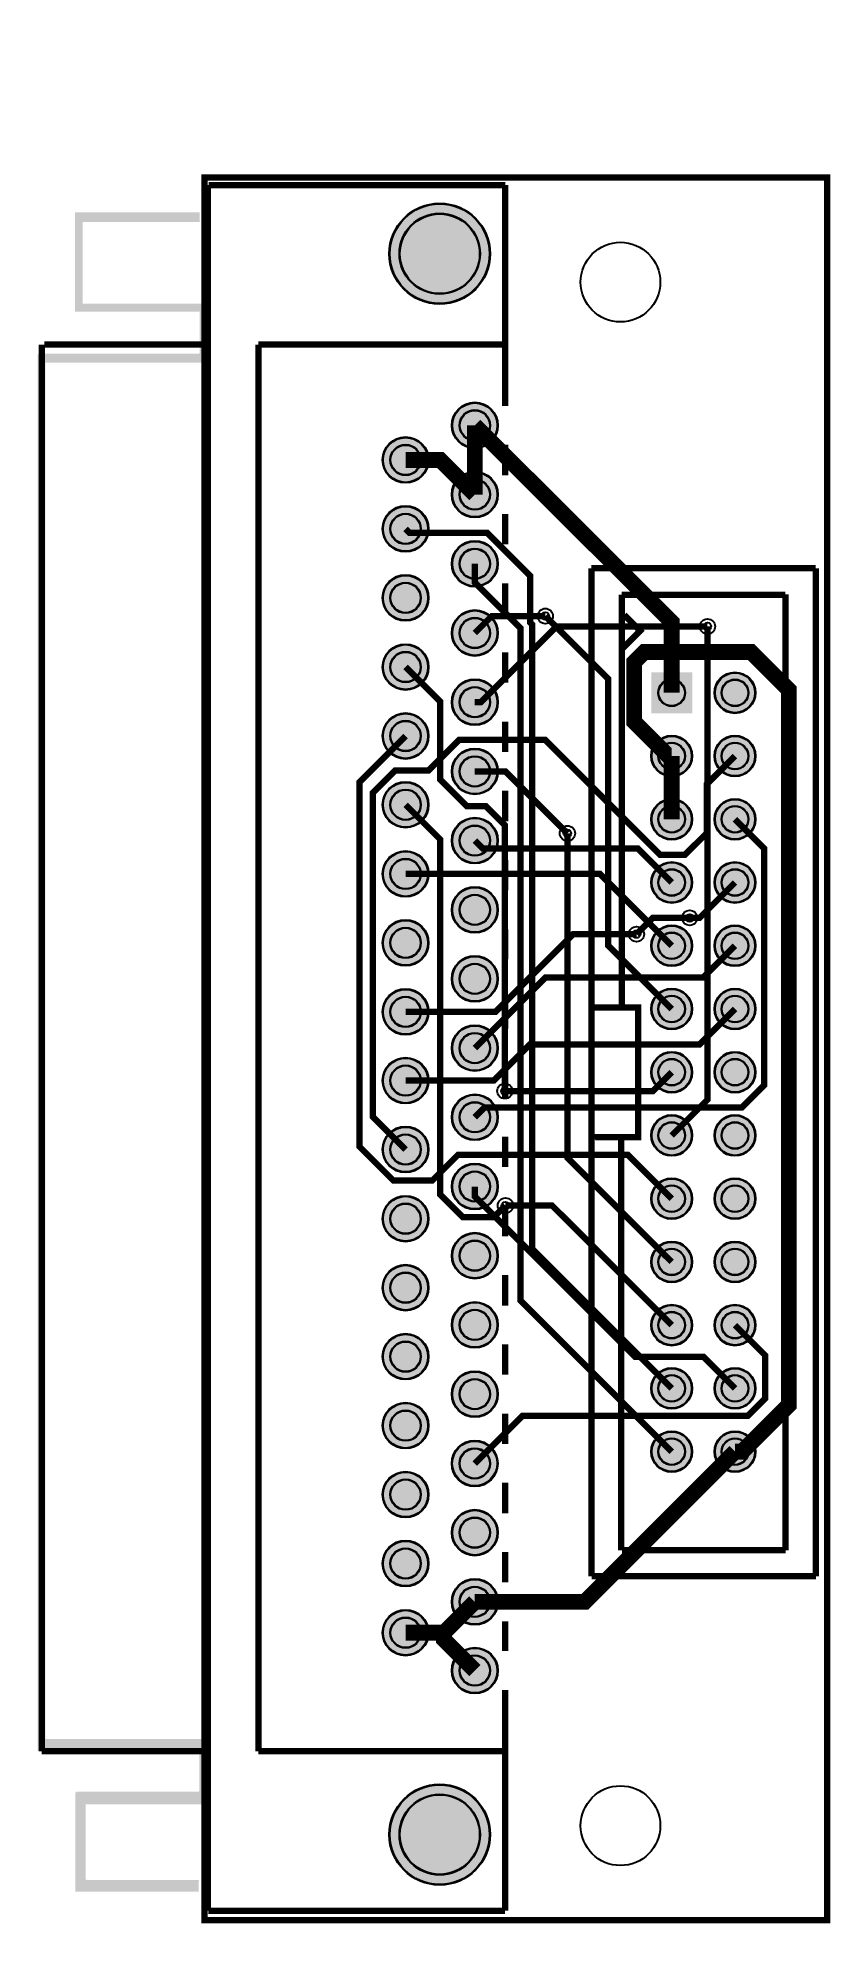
# Model space of a CAD drawing. Header units: millimetres. Extents: x -31.6 to 0.2, y -70.3 to 5.5.
import ezdxf

# ---------------------------------------------------------------- set-up
doc = ezdxf.new("R2010")
doc.units = ezdxf.units.MM
for name, color, linetype, true_color in [('BoardOutLine', 7, 'Continuous', 0xff00ff), ('BottomLayer', 7, 'Continuous', 0x0000ff), ('BottomSolderMaskLayer', 7, 'Continuous', 0xaa00ff), ('Document', 7, 'Continuous', 0xffffff), ('Hole', 7, 'Continuous', 0x222222), ('Multi-Layer', 7, 'Continuous', 0xc0c0c0), ('TopLayer', 7, 'Continuous', 0xff0000), ('TopSilkLayer', 7, 'Continuous', 0xffcc00), ('TopSolderMaskLayer', 7, 'Continuous', 0x800080)]:
    doc.layers.add(name, color=color, linetype=linetype, true_color=true_color)

msp = doc.modelspace()

# ---------------------------------------------------------------- hatches: boundary and pattern name
at = {"layer": 'BottomSolderMaskLayer'}
for points in [[(-17.473, -3.192, 1), (-13.422, -3.192, 1)], [(-14.963, -10.085, 1), (-13.112, -10.085, 1)], [(-17.742, -11.475, 1), (-15.892, -11.475, 1)], [(-14.963, -12.866, 1), (-13.112, -12.866, 1)], [(-17.742, -14.243, 1), (-15.892, -14.243, 1)], [(-14.963, -15.645, 1), (-13.112, -15.645, 1)], [(-17.742, -17.014, 1), (-15.892, -17.014, 1)], [(-14.963, -18.426, 1), (-13.112, -18.426, 1)], [(-17.742, -19.793, 1), (-15.892, -19.793, 1)], [(-14.963, -21.205, 1), (-13.112, -21.205, 1)], [(-5.305, -20.003), (-5.305, -21.653), (-6.956, -21.653), (-6.956, -20.003)], [(-4.416, -20.828, 1), (-2.765, -20.828, 1)], [(-17.742, -22.562, 1), (-15.892, -22.562, 1)], [(-6.956, -23.368, 1), (-5.305, -23.368, 1)], [(-4.416, -23.368, 1), (-2.765, -23.368, 1)], [(-14.963, -23.986, 1), (-13.112, -23.986, 1)], [(-17.742, -25.325, 1), (-15.892, -25.325, 1)], [(-6.956, -25.908, 1), (-5.305, -25.908, 1)], [(-4.416, -25.908, 1), (-2.765, -25.908, 1)], [(-14.963, -26.765, 1), (-13.112, -26.765, 1)], [(-17.742, -28.104, 1), (-15.892, -28.104, 1)], [(-6.956, -28.448, 1), (-5.305, -28.448, 1)], [(-4.416, -28.448, 1), (-2.765, -28.448, 1)], [(-14.963, -29.546, 1), (-13.112, -29.546, 1)], [(-17.742, -30.873, 1), (-15.892, -30.873, 1)], [(-6.956, -30.988, 1), (-5.305, -30.988, 1)], [(-4.416, -30.988, 1), (-2.765, -30.988, 1)], [(-14.963, -32.318, 1), (-13.112, -32.318, 1)], [(-17.742, -33.644, 1), (-15.892, -33.644, 1)], [(-6.956, -33.528, 1), (-5.305, -33.528, 1)], [(-4.416, -33.528, 1), (-2.765, -33.528, 1)], [(-14.963, -35.099, 1), (-13.112, -35.099, 1)], [(-17.742, -36.405, 1), (-15.892, -36.405, 1)], [(-6.956, -36.068, 1), (-5.305, -36.068, 1)], [(-4.416, -36.068, 1), (-2.765, -36.068, 1)], [(-14.963, -37.878, 1), (-13.112, -37.878, 1)], [(-6.956, -38.608, 1), (-5.305, -38.608, 1)], [(-4.416, -38.608, 1), (-2.765, -38.608, 1)], [(-17.742, -39.173, 1), (-15.892, -39.173, 1)], [(-14.963, -40.659, 1), (-13.112, -40.659, 1)], [(-6.956, -41.148, 1), (-5.305, -41.148, 1)], [(-4.416, -41.148, 1), (-2.765, -41.148, 1)], [(-17.742, -41.952, 1), (-15.892, -41.952, 1)], [(-14.963, -43.438, 1), (-13.112, -43.438, 1)], [(-6.956, -43.688, 1), (-5.305, -43.688, 1)], [(-4.416, -43.688, 1), (-2.765, -43.688, 1)], [(-17.742, -44.723, 1), (-15.892, -44.723, 1)], [(-14.963, -46.219, 1), (-13.112, -46.219, 1)], [(-6.956, -46.228, 1), (-5.305, -46.228, 1)], [(-4.416, -46.228, 1), (-2.765, -46.228, 1)], [(-17.742, -47.492, 1), (-15.892, -47.492, 1)], [(-14.963, -49, 1), (-13.112, -49, 1)], [(-6.956, -48.768, 1), (-5.305, -48.768, 1)], [(-4.416, -48.768, 1), (-2.765, -48.768, 1)], [(-17.742, -50.263, 1), (-15.892, -50.263, 1)], [(-6.956, -51.308, 1), (-5.305, -51.308, 1)], [(-4.416, -51.308, 1), (-2.765, -51.308, 1)], [(-14.965, -51.784, 1), (-13.114, -51.784, 1)], [(-17.742, -53.034, 1), (-15.892, -53.034, 1)], [(-14.963, -54.563, 1), (-13.112, -54.563, 1)], [(-17.742, -55.803, 1), (-15.892, -55.803, 1)], [(-14.963, -57.342, 1), (-13.112, -57.342, 1)], [(-17.742, -58.582, 1), (-15.892, -58.582, 1)], [(-14.963, -60.103, 1), (-13.112, -60.103, 1)], [(-17.473, -66.691, 1), (-13.422, -66.691, 1)]]:
    msp.add_hatch(color=256, dxfattribs=at).paths.add_polyline_path(points)
at = {"layer": 'Document'}
msp.add_hatch(color=256, dxfattribs=at).paths.add_polyline_path([(-25.127, -68.982), (-30.057, -68.982), (-30.077, -69.002), (-30.077, -65.012), (-30.027, -64.962), (-25.117, -64.962), (-25.097, -64.942), (-25.097, -63.312), (-31.567, -63.312), (-31.587, -63.332), (-31.587, -7.242), (-31.547, -7.202), (-25.097, -7.202), (-25.087, -7.192), (-25.087, -5.522), (-30.077, -5.522), (-30.097, -5.502), (-30.097, -1.522), (-25.087, -1.522), (-25.087, -1.892), (-25.057, -1.922), (-29.777, -1.922), (-29.777, -5.192), (-24.787, -5.192), (-24.787, -7.562), (-31.287, -7.562), (-31.287, -62.832), (-31.267, -62.852), (-24.627, -62.852), (-24.627, -65.472), (-29.637, -65.472), (-29.657, -65.452), (-29.657, -68.492), (-29.637, -68.512), (-25.117, -68.512)])
at = {"layer": 'Multi-Layer'}
for points in [[(-17.447, -3.192, 1), (-13.447, -3.192, 1)], [(-14.937, -10.085, 1), (-13.137, -10.085, 1)], [(-17.717, -11.475, 1), (-15.917, -11.475, 1)], [(-14.937, -12.866, 1), (-13.137, -12.866, 1)], [(-17.717, -14.243, 1), (-15.917, -14.243, 1)], [(-14.937, -15.645, 1), (-13.137, -15.645, 1)], [(-17.717, -17.014, 1), (-15.917, -17.014, 1)], [(-14.937, -18.426, 1), (-13.137, -18.426, 1)], [(-17.717, -19.793, 1), (-15.917, -19.793, 1)], [(-14.937, -21.205, 1), (-13.137, -21.205, 1)], [(-5.331, -20.028), (-5.331, -21.628), (-6.931, -21.628), (-6.931, -20.028)], [(-4.391, -20.828, 1), (-2.791, -20.828, 1)], [(-17.717, -22.562, 1), (-15.917, -22.562, 1)], [(-6.931, -23.368, 1), (-5.331, -23.368, 1)], [(-4.391, -23.368, 1), (-2.791, -23.368, 1)], [(-14.937, -23.986, 1), (-13.137, -23.986, 1)], [(-17.717, -25.325, 1), (-15.917, -25.325, 1)], [(-6.931, -25.908, 1), (-5.331, -25.908, 1)], [(-4.391, -25.908, 1), (-2.791, -25.908, 1)], [(-14.937, -26.765, 1), (-13.137, -26.765, 1)], [(-17.717, -28.104, 1), (-15.917, -28.104, 1)], [(-6.931, -28.448, 1), (-5.331, -28.448, 1)], [(-4.391, -28.448, 1), (-2.791, -28.448, 1)], [(-14.937, -29.546, 1), (-13.137, -29.546, 1)], [(-17.717, -30.873, 1), (-15.917, -30.873, 1)], [(-6.931, -30.988, 1), (-5.331, -30.988, 1)], [(-4.391, -30.988, 1), (-2.791, -30.988, 1)], [(-14.937, -32.318, 1), (-13.137, -32.318, 1)], [(-17.717, -33.644, 1), (-15.917, -33.644, 1)], [(-6.931, -33.528, 1), (-5.331, -33.528, 1)], [(-4.391, -33.528, 1), (-2.791, -33.528, 1)], [(-14.937, -35.099, 1), (-13.137, -35.099, 1)], [(-17.717, -36.405, 1), (-15.917, -36.405, 1)], [(-6.931, -36.068, 1), (-5.331, -36.068, 1)], [(-4.391, -36.068, 1), (-2.791, -36.068, 1)], [(-14.937, -37.878, 1), (-13.137, -37.878, 1)], [(-6.931, -38.608, 1), (-5.331, -38.608, 1)], [(-4.391, -38.608, 1), (-2.791, -38.608, 1)], [(-17.717, -39.173, 1), (-15.917, -39.173, 1)], [(-14.937, -40.659, 1), (-13.137, -40.659, 1)], [(-6.931, -41.148, 1), (-5.331, -41.148, 1)], [(-4.391, -41.148, 1), (-2.791, -41.148, 1)], [(-17.717, -41.952, 1), (-15.917, -41.952, 1)], [(-14.937, -43.438, 1), (-13.137, -43.438, 1)], [(-6.931, -43.688, 1), (-5.331, -43.688, 1)], [(-4.391, -43.688, 1), (-2.791, -43.688, 1)], [(-17.717, -44.723, 1), (-15.917, -44.723, 1)], [(-14.937, -46.219, 1), (-13.137, -46.219, 1)], [(-6.931, -46.228, 1), (-5.331, -46.228, 1)], [(-4.391, -46.228, 1), (-2.791, -46.228, 1)], [(-17.717, -47.492, 1), (-15.917, -47.492, 1)], [(-14.937, -49, 1), (-13.137, -49, 1)], [(-6.931, -48.768, 1), (-5.331, -48.768, 1)], [(-4.391, -48.768, 1), (-2.791, -48.768, 1)], [(-17.717, -50.263, 1), (-15.917, -50.263, 1)], [(-6.931, -51.308, 1), (-5.331, -51.308, 1)], [(-4.391, -51.308, 1), (-2.791, -51.308, 1)], [(-14.94, -51.784, 1), (-13.14, -51.784, 1)], [(-17.717, -53.034, 1), (-15.917, -53.034, 1)], [(-14.937, -54.563, 1), (-13.137, -54.563, 1)], [(-17.717, -55.803, 1), (-15.917, -55.803, 1)], [(-14.937, -57.342, 1), (-13.137, -57.342, 1)], [(-17.717, -58.582, 1), (-15.917, -58.582, 1)], [(-14.937, -60.103, 1), (-13.137, -60.103, 1)], [(-17.447, -66.691, 1), (-13.447, -66.691, 1)]]:
    msp.add_hatch(color=256, dxfattribs=at).paths.add_polyline_path(points)
at = {"layer": 'TopSolderMaskLayer'}
for points in [[(-17.473, -3.192, 1), (-13.422, -3.192, 1)], [(-14.963, -10.085, 1), (-13.112, -10.085, 1)], [(-17.742, -11.475, 1), (-15.892, -11.475, 1)], [(-14.963, -12.866, 1), (-13.112, -12.866, 1)], [(-17.742, -14.243, 1), (-15.892, -14.243, 1)], [(-14.963, -15.645, 1), (-13.112, -15.645, 1)], [(-17.742, -17.014, 1), (-15.892, -17.014, 1)], [(-14.963, -18.426, 1), (-13.112, -18.426, 1)], [(-17.742, -19.793, 1), (-15.892, -19.793, 1)], [(-14.963, -21.205, 1), (-13.112, -21.205, 1)], [(-5.305, -20.003), (-5.305, -21.653), (-6.956, -21.653), (-6.956, -20.003)], [(-4.416, -20.828, 1), (-2.765, -20.828, 1)], [(-17.742, -22.562, 1), (-15.892, -22.562, 1)], [(-6.956, -23.368, 1), (-5.305, -23.368, 1)], [(-4.416, -23.368, 1), (-2.765, -23.368, 1)], [(-14.963, -23.986, 1), (-13.112, -23.986, 1)], [(-17.742, -25.325, 1), (-15.892, -25.325, 1)], [(-6.956, -25.908, 1), (-5.305, -25.908, 1)], [(-4.416, -25.908, 1), (-2.765, -25.908, 1)], [(-14.963, -26.765, 1), (-13.112, -26.765, 1)], [(-17.742, -28.104, 1), (-15.892, -28.104, 1)], [(-6.956, -28.448, 1), (-5.305, -28.448, 1)], [(-4.416, -28.448, 1), (-2.765, -28.448, 1)], [(-14.963, -29.546, 1), (-13.112, -29.546, 1)], [(-17.742, -30.873, 1), (-15.892, -30.873, 1)], [(-6.956, -30.988, 1), (-5.305, -30.988, 1)], [(-4.416, -30.988, 1), (-2.765, -30.988, 1)], [(-14.963, -32.318, 1), (-13.112, -32.318, 1)], [(-17.742, -33.644, 1), (-15.892, -33.644, 1)], [(-6.956, -33.528, 1), (-5.305, -33.528, 1)], [(-4.416, -33.528, 1), (-2.765, -33.528, 1)], [(-14.963, -35.099, 1), (-13.112, -35.099, 1)], [(-17.742, -36.405, 1), (-15.892, -36.405, 1)], [(-6.956, -36.068, 1), (-5.305, -36.068, 1)], [(-4.416, -36.068, 1), (-2.765, -36.068, 1)], [(-14.963, -37.878, 1), (-13.112, -37.878, 1)], [(-6.956, -38.608, 1), (-5.305, -38.608, 1)], [(-4.416, -38.608, 1), (-2.765, -38.608, 1)], [(-17.742, -39.173, 1), (-15.892, -39.173, 1)], [(-14.963, -40.659, 1), (-13.112, -40.659, 1)], [(-6.956, -41.148, 1), (-5.305, -41.148, 1)], [(-4.416, -41.148, 1), (-2.765, -41.148, 1)], [(-17.742, -41.952, 1), (-15.892, -41.952, 1)], [(-14.963, -43.438, 1), (-13.112, -43.438, 1)], [(-6.956, -43.688, 1), (-5.305, -43.688, 1)], [(-4.416, -43.688, 1), (-2.765, -43.688, 1)], [(-17.742, -44.723, 1), (-15.892, -44.723, 1)], [(-14.963, -46.219, 1), (-13.112, -46.219, 1)], [(-6.956, -46.228, 1), (-5.305, -46.228, 1)], [(-4.416, -46.228, 1), (-2.765, -46.228, 1)], [(-17.742, -47.492, 1), (-15.892, -47.492, 1)], [(-14.963, -49, 1), (-13.112, -49, 1)], [(-6.956, -48.768, 1), (-5.305, -48.768, 1)], [(-4.416, -48.768, 1), (-2.765, -48.768, 1)], [(-17.742, -50.263, 1), (-15.892, -50.263, 1)], [(-6.956, -51.308, 1), (-5.305, -51.308, 1)], [(-4.416, -51.308, 1), (-2.765, -51.308, 1)], [(-14.965, -51.784, 1), (-13.114, -51.784, 1)], [(-17.742, -53.034, 1), (-15.892, -53.034, 1)], [(-14.963, -54.563, 1), (-13.112, -54.563, 1)], [(-17.742, -55.803, 1), (-15.892, -55.803, 1)], [(-14.963, -57.342, 1), (-13.112, -57.342, 1)], [(-17.742, -58.582, 1), (-15.892, -58.582, 1)], [(-14.963, -60.103, 1), (-13.112, -60.103, 1)], [(-17.473, -66.691, 1), (-13.422, -66.691, 1)]]:
    msp.add_hatch(color=256, dxfattribs=at).paths.add_polyline_path(points)

# ---------------------------------------------------------------- linework, layer by layer
at = {"layer": 'BoardOutLine', "const_width": 0.254}
msp.add_lwpolyline([(-24.892, -0.127), (0.108, -0.127), (0.108, -70.127), (-24.892, -70.127), (-24.892, -0.127)], close=True, dxfattribs=at)
at = {"layer": 'BottomLayer'}
for points, const_width in [([(-16.817, -11.475), (-15.429, -11.475), (-14.037, -12.866)], 0.635), ([(-11.206, -17.746), (-13.357, -17.746), (-14.037, -18.426)], 0.254), ([(-14.037, -21.205), (-13.8, -21.205), (-10.759, -18.163), (-4.698, -18.163)], 0.254), ([(-6.131, -23.368), (-6.264, -23.368), (-7.642, -21.989), (-7.642, -19.597), (-7.235, -19.189), (-2.946, -19.189), (-1.43, -20.706), (-1.43, -49.436), (-3.301, -51.308), (-3.591, -51.308)], 0.635), ([(-6.131, -41.148), (-7.887, -39.392), (-14.718, -39.392), (-15.744, -40.418), (-17.309, -40.418), (-18.673, -39.054), (-18.673, -24.418), (-16.817, -22.562)], 0.254), ([(-3.591, -23.368), (-4.718, -24.495), (-4.718, -26.455), (-5.604, -27.341), (-6.586, -27.341), (-11.205, -22.722), (-14.667, -22.722), (-15.889, -23.944), (-17.229, -23.944), (-18.127, -24.842), (-18.127, -37.864), (-16.817, -39.173)], 0.254), ([(-10.319, -26.474), (-12.807, -23.986), (-14.037, -23.986)], 0.254), ([(-14.037, -37.878), (-13.643, -37.483), (-3.311, -37.483), (-2.419, -36.591), (-2.419, -27.08), (-3.591, -25.908)], 0.254), ([(-14.037, -26.765), (-13.716, -27.086), (-7.493, -27.086), (-6.131, -28.448)], 0.254), ([(-6.131, -30.988), (-9.015, -28.104), (-16.817, -28.104)], 0.254), ([(-3.591, -28.448), (-5.012, -29.869), (-5.41, -29.869)], 0.254), ([(-16.817, -33.644), (-13.21, -33.644), (-10.089, -30.523), (-7.544, -30.523)], 0.254), ([(-3.591, -30.988), (-4.861, -32.258), (-11.196, -32.258), (-14.037, -35.099)], 0.254), ([(-3.591, -33.528), (-5.024, -34.961), (-11.832, -34.961), (-13.276, -36.405), (-16.817, -36.405)], 0.254), ([(-6.131, -36.068), (-6.887, -36.824), (-12.83, -36.824)], 0.254), ([(-14.037, -40.659), (-14.037, -41.062), (-7.601, -47.498), (-4.861, -47.498), (-3.591, -48.768)], 0.254), ([(-12.809, -41.425), (-10.934, -41.425), (-6.131, -46.228)], 0.254), ([(-3.591, -46.228), (-2.382, -47.437), (-2.382, -49.176), (-3.081, -49.875), (-12.131, -49.875), (-14.04, -51.784)], 0.254), ([(-3.591, -51.308), (-9.624, -57.342), (-14.037, -57.342)], 0.635), ([(-15.277, -58.582), (-14.037, -57.342)], 0.635), ([(-16.817, -58.582), (-15.277, -58.582)], 0.635), ([(-15.277, -58.582), (-15.277, -58.863), (-14.037, -60.103)], 0.635)]:
    msp.add_lwpolyline(points, dxfattribs=dict(at, const_width=const_width))
at = {"layer": 'BottomSolderMaskLayer'}
for centre, radius in [((-15.447, -3.192), 2.025), ((-15.446, -3.191), 1.62), ((-14.037, -10.085), 0.925), ((-14.037, -10.085), 0.617), ((-16.817, -11.475), 0.925), ((-16.817, -11.475), 0.617), ((-14.037, -12.866), 0.925), ((-14.037, -12.866), 0.617), ((-16.817, -14.243), 0.925), ((-16.817, -14.243), 0.617), ((-14.037, -15.645), 0.925), ((-14.037, -15.645), 0.617), ((-16.817, -17.014), 0.925), ((-16.817, -17.014), 0.617), ((-14.037, -18.426), 0.925), ((-14.037, -18.426), 0.617), ((-16.817, -19.793), 0.925), ((-16.817, -19.793), 0.617), ((-14.037, -21.205), 0.925), ((-6.131, -20.828), 0.542), ((-3.591, -20.828), 0.825), ((-3.591, -20.828), 0.542), ((-14.037, -21.205), 0.617), ((-16.817, -22.562), 0.925), ((-16.817, -22.562), 0.617), ((-6.131, -23.368), 0.825), ((-3.591, -23.368), 0.825), ((-14.037, -23.986), 0.925), ((-14.037, -23.986), 0.617), ((-6.131, -23.368), 0.542), ((-3.591, -23.368), 0.542), ((-16.817, -25.325), 0.925), ((-16.817, -25.325), 0.617), ((-6.131, -25.908), 0.825), ((-6.131, -25.908), 0.542), ((-3.591, -25.908), 0.825), ((-3.591, -25.908), 0.542), ((-14.037, -26.765), 0.925), ((-14.037, -26.765), 0.617), ((-16.817, -28.104), 0.925), ((-16.817, -28.104), 0.617), ((-6.131, -28.448), 0.825), ((-6.131, -28.448), 0.542), ((-3.591, -28.448), 0.825), ((-3.591, -28.448), 0.542), ((-14.037, -29.546), 0.925), ((-14.037, -29.546), 0.617), ((-16.817, -30.873), 0.925), ((-16.817, -30.873), 0.617), ((-6.131, -30.988), 0.825), ((-3.591, -30.988), 0.825), ((-6.131, -30.988), 0.542), ((-3.591, -30.988), 0.542), ((-14.037, -32.318), 0.925), ((-14.037, -32.317), 0.617), ((-16.817, -33.644), 0.925), ((-16.817, -33.644), 0.617), ((-6.131, -33.528), 0.825), ((-6.131, -33.528), 0.542), ((-3.591, -33.528), 0.825), ((-3.591, -33.528), 0.542), ((-14.037, -35.099), 0.925), ((-14.037, -35.099), 0.617), ((-16.817, -36.405), 0.925), ((-6.131, -36.068), 0.825), ((-6.131, -36.068), 0.542), ((-3.591, -36.068), 0.825), ((-3.591, -36.068), 0.542), ((-16.817, -36.405), 0.617), ((-14.037, -37.878), 0.925), ((-14.037, -37.878), 0.617), ((-6.131, -38.608), 0.825), ((-3.591, -38.608), 0.825), ((-16.817, -39.173), 0.925), ((-16.817, -39.173), 0.617), ((-6.131, -38.608), 0.542), ((-3.591, -38.608), 0.542), ((-14.037, -40.659), 0.925), ((-14.037, -40.659), 0.617), ((-6.131, -41.148), 0.825), ((-6.131, -41.148), 0.542), ((-3.591, -41.148), 0.825), ((-3.591, -41.148), 0.542), ((-16.817, -41.952), 0.925), ((-16.817, -41.952), 0.617), ((-14.037, -43.438), 0.925), ((-14.037, -43.438), 0.617), ((-6.131, -43.688), 0.825), ((-6.131, -43.688), 0.542), ((-3.591, -43.688), 0.825), ((-3.591, -43.688), 0.542), ((-16.817, -44.723), 0.925), ((-16.817, -44.723), 0.617), ((-14.037, -46.219), 0.925), ((-6.131, -46.228), 0.825), ((-3.591, -46.228), 0.825), ((-14.037, -46.219), 0.617), ((-6.131, -46.228), 0.542), ((-3.591, -46.228), 0.542), ((-16.817, -47.492), 0.925), ((-16.817, -47.492), 0.617), ((-14.037, -49), 0.925), ((-14.037, -49), 0.617), ((-6.131, -48.768), 0.825), ((-6.131, -48.768), 0.542), ((-3.591, -48.768), 0.825), ((-3.591, -48.768), 0.542), ((-16.817, -50.263), 0.925), ((-16.817, -50.263), 0.617), ((-6.131, -51.308), 0.825), ((-3.591, -51.308), 0.825), ((-14.04, -51.784), 0.925), ((-14.04, -51.784), 0.617), ((-6.131, -51.308), 0.542), ((-3.591, -51.308), 0.542), ((-16.817, -53.034), 0.925), ((-16.817, -53.034), 0.617), ((-14.037, -54.563), 0.925), ((-14.037, -54.563), 0.617), ((-16.817, -55.803), 0.925), ((-16.817, -55.803), 0.617), ((-14.037, -57.342), 0.925), ((-14.037, -57.342), 0.617), ((-16.817, -58.582), 0.925), ((-16.817, -58.582), 0.617), ((-14.037, -60.103), 0.925), ((-14.037, -60.103), 0.617), ((-15.447, -66.691), 2.025), ((-15.446, -66.691), 1.62)]:
    msp.add_circle(centre, radius, dxfattribs=at)
at = {"layer": 'Hole'}
for centre in [(-11.206, -17.746), (-4.698, -18.163), (-10.319, -26.474), (-5.41, -29.869), (-7.544, -30.523), (-12.83, -36.824), (-12.809, -41.425)]:
    msp.add_circle(centre, 0.153, dxfattribs=at)
at = {"layer": 'Multi-Layer'}
for centre, radius in [((-15.447, -3.192), 2), ((-15.446, -3.191), 1.6), ((-8.191, -4.333), 1.6), ((-14.037, -10.085), 0.9), ((-14.037, -10.085), 0.6), ((-16.817, -11.475), 0.9), ((-16.817, -11.475), 0.6), ((-14.037, -12.866), 0.9), ((-14.037, -12.866), 0.6), ((-16.817, -14.243), 0.9), ((-16.817, -14.243), 0.6), ((-14.037, -15.645), 0.9), ((-14.037, -15.645), 0.6), ((-16.817, -17.014), 0.9), ((-16.817, -17.014), 0.6), ((-14.037, -18.426), 0.9), ((-14.037, -18.426), 0.6), ((-11.206, -17.746), 0.305), ((-4.698, -18.163), 0.305), ((-16.817, -19.793), 0.9), ((-16.817, -19.793), 0.6), ((-14.037, -21.205), 0.9), ((-6.131, -20.828), 0.525), ((-3.591, -20.828), 0.8), ((-3.591, -20.828), 0.525), ((-14.037, -21.205), 0.6), ((-16.817, -22.562), 0.9), ((-16.817, -22.562), 0.6), ((-6.131, -23.368), 0.8), ((-3.591, -23.368), 0.8), ((-14.037, -23.986), 0.9), ((-14.037, -23.986), 0.6), ((-6.131, -23.368), 0.525), ((-3.591, -23.368), 0.525), ((-16.817, -25.325), 0.9), ((-16.817, -25.325), 0.6), ((-6.131, -25.908), 0.8), ((-6.131, -25.908), 0.525), ((-3.591, -25.908), 0.8), ((-3.591, -25.908), 0.525), ((-14.037, -26.765), 0.9), ((-14.037, -26.765), 0.6), ((-10.319, -26.474), 0.305), ((-16.817, -28.104), 0.9), ((-16.817, -28.104), 0.6), ((-6.131, -28.448), 0.8), ((-6.131, -28.448), 0.525), ((-3.591, -28.448), 0.8), ((-3.591, -28.448), 0.525), ((-14.037, -29.546), 0.9), ((-14.037, -29.546), 0.6), ((-16.817, -30.873), 0.9), ((-16.817, -30.873), 0.6), ((-7.544, -30.523), 0.305), ((-6.131, -30.988), 0.8), ((-5.41, -29.869), 0.305), ((-3.591, -30.988), 0.8), ((-6.131, -30.988), 0.525), ((-3.591, -30.988), 0.525), ((-14.037, -32.318), 0.9), ((-14.037, -32.317), 0.6), ((-16.817, -33.644), 0.9), ((-16.817, -33.644), 0.6), ((-6.131, -33.528), 0.8), ((-6.131, -33.528), 0.525), ((-3.591, -33.528), 0.8), ((-3.591, -33.528), 0.525), ((-14.037, -35.099), 0.9), ((-14.037, -35.099), 0.6), ((-16.817, -36.405), 0.9), ((-6.131, -36.068), 0.8), ((-6.131, -36.068), 0.525), ((-3.591, -36.068), 0.8), ((-3.591, -36.068), 0.525), ((-16.817, -36.405), 0.6), ((-14.037, -37.878), 0.9), ((-12.83, -36.824), 0.305), ((-14.037, -37.878), 0.6), ((-6.131, -38.608), 0.8), ((-3.591, -38.608), 0.8), ((-16.817, -39.173), 0.9), ((-16.817, -39.173), 0.6), ((-6.131, -38.608), 0.525), ((-3.591, -38.608), 0.525), ((-14.037, -40.659), 0.9), ((-14.037, -40.659), 0.6), ((-6.131, -41.148), 0.8), ((-6.131, -41.148), 0.525), ((-3.591, -41.148), 0.8), ((-3.591, -41.148), 0.525), ((-16.817, -41.952), 0.9), ((-16.817, -41.952), 0.6), ((-12.809, -41.425), 0.305), ((-14.037, -43.438), 0.9), ((-14.037, -43.438), 0.6), ((-6.131, -43.688), 0.8), ((-6.131, -43.688), 0.525), ((-3.591, -43.688), 0.8), ((-3.591, -43.688), 0.525), ((-16.817, -44.723), 0.9), ((-16.817, -44.723), 0.6), ((-14.037, -46.219), 0.9), ((-6.131, -46.228), 0.8), ((-3.591, -46.228), 0.8), ((-14.037, -46.219), 0.6), ((-6.131, -46.228), 0.525), ((-3.591, -46.228), 0.525), ((-16.817, -47.492), 0.9), ((-16.817, -47.492), 0.6), ((-14.037, -49), 0.9), ((-14.037, -49), 0.6), ((-6.131, -48.768), 0.8), ((-6.131, -48.768), 0.525), ((-3.591, -48.768), 0.8), ((-3.591, -48.768), 0.525), ((-16.817, -50.263), 0.9), ((-16.817, -50.263), 0.6), ((-6.131, -51.308), 0.8), ((-3.591, -51.308), 0.8), ((-14.04, -51.784), 0.9), ((-14.04, -51.784), 0.6), ((-6.131, -51.308), 0.525), ((-3.591, -51.308), 0.525), ((-16.817, -53.034), 0.9), ((-16.817, -53.034), 0.6), ((-14.037, -54.563), 0.9), ((-14.037, -54.563), 0.6), ((-16.817, -55.803), 0.9), ((-16.817, -55.803), 0.6), ((-14.037, -57.342), 0.9), ((-14.037, -57.342), 0.6), ((-16.817, -58.582), 0.9), ((-16.817, -58.582), 0.6), ((-14.037, -60.103), 0.9), ((-14.037, -60.103), 0.6), ((-15.447, -66.691), 2), ((-15.446, -66.691), 1.6), ((-8.191, -66.333), 1.6)]:
    msp.add_circle(centre, radius, dxfattribs=at)
at = {"layer": 'TopLayer'}
for points, const_width in [([(-14.037, -10.085), (-14.037, -12.866)], 0.635), ([(-6.131, -20.828), (-6.131, -17.991), (-14.037, -10.085)], 0.635), ([(-16.817, -14.243), (-16.662, -14.398), (-13.548, -14.398), (-11.818, -16.128), (-11.818, -17.999), (-11.729, -18.088), (-11.729, -43.17), (-6.131, -48.768)], 0.254), ([(-14.037, -15.645), (-14.037, -16.393), (-12.197, -18.232), (-12.197, -45.241), (-6.131, -51.308)], 0.254), ([(-6.131, -33.528), (-8.689, -30.97), (-8.689, -20.263), (-11.206, -17.746)], 0.254), ([(-6.131, -38.608), (-4.698, -37.175), (-4.698, -18.163)], 0.254), ([(-16.817, -19.793), (-15.428, -21.183), (-15.428, -24.313), (-14.365, -25.376), (-13.598, -25.376), (-12.83, -26.143), (-12.83, -36.824)], 0.254), ([(-6.131, -25.908), (-6.131, -23.368)], 0.635), ([(-16.817, -25.325), (-15.428, -26.715), (-15.428, -40.986), (-14.521, -41.892), (-13.276, -41.892), (-12.809, -41.425)], 0.254), ([(-6.131, -43.688), (-10.319, -39.5), (-10.319, -26.474)], 0.254), ([(-5.41, -29.869), (-6.89, -29.869), (-7.544, -30.523)], 0.254)]:
    msp.add_lwpolyline(points, dxfattribs=dict(at, const_width=const_width))
at = {"layer": 'TopSilkLayer', "const_width": 0.254}
for points in [[(-24.758, -69.753), (-24.758, -0.433)], [(-24.729, -0.433), (-12.818, -0.433)], [(-12.818, -0.433), (-12.818, -9.306)], [(-31.428, -63.343), (-31.428, -6.843)], [(-31.328, -6.843), (-24.828, -6.843)], [(-22.728, -63.343), (-22.728, -6.843)], [(-22.728, -6.843), (-12.828, -6.843)], [(-12.818, -10.864), (-12.818, -12.087)], [(-12.818, -13.645), (-12.818, -14.866)], [(-9.356, -15.824), (-9.356, -56.313)], [(-9.356, -15.824), (-0.356, -15.824)], [(-0.339, -15.823), (-0.339, -56.313)], [(-12.818, -16.424), (-12.818, -17.647)], [(-8.137, -16.891), (-8.137, -29.642), (-8.137, -33.468)], [(-8.137, -16.891), (-1.567, -16.891)], [(-1.559, -16.866), (-1.559, -55.27)], [(-8.036, -17.704), (-7.401, -18.339), (-8.086, -19.025), (-8.112, -19.025)], [(-12.818, -19.205), (-12.818, -20.426)], [(-12.818, -21.984), (-12.818, -23.207)], [(-12.818, -24.765), (-12.818, -25.986)], [(-12.818, -27.544), (-12.818, -28.767)], [(-12.818, -30.326), (-12.818, -31.538)], [(-12.818, -33.097), (-12.818, -34.32)], [(-7.508, -33.468), (-7.483, -33.468), (-7.483, -38.675), (-9.261, -38.675), (-9.286, -38.7)], [(-7.483, -33.468), (-9.261, -33.468)], [(-12.818, -35.878), (-12.818, -37.098)], [(-12.818, -38.657), (-12.818, -39.88)], [(-8.163, -38.675), (-8.163, -50.318), (-8.163, -55.27)], [(-12.818, -41.438), (-12.818, -42.658)], [(-12.818, -44.217), (-12.818, -45.44)], [(-12.818, -46.998), (-12.818, -48.221)], [(-12.818, -49.779), (-12.818, -51.008)], [(-12.818, -52.561), (-12.818, -53.784)], [(-12.818, -55.342), (-12.818, -56.562)], [(-1.559, -55.27), (-8.129, -55.27)], [(-0.339, -56.313), (-9.339, -56.313)], [(-12.818, -58.121), (-12.818, -59.323)], [(-12.818, -60.882), (-12.818, -69.753)], [(-31.429, -63.343), (-24.929, -63.343)], [(-22.728, -63.343), (-12.818, -63.343)], [(-24.738, -69.753), (-12.828, -69.753)]]:
    msp.add_lwpolyline(points, dxfattribs=at)
at = {"layer": 'TopSolderMaskLayer'}
for centre, radius in [((-15.447, -3.192), 2.025), ((-15.446, -3.191), 1.62), ((-14.037, -10.085), 0.925), ((-14.037, -10.085), 0.617), ((-16.817, -11.475), 0.925), ((-16.817, -11.475), 0.617), ((-14.037, -12.866), 0.925), ((-14.037, -12.866), 0.617), ((-16.817, -14.243), 0.925), ((-16.817, -14.243), 0.617), ((-14.037, -15.645), 0.925), ((-14.037, -15.645), 0.617), ((-16.817, -17.014), 0.925), ((-16.817, -17.014), 0.617), ((-14.037, -18.426), 0.925), ((-14.037, -18.426), 0.617), ((-16.817, -19.793), 0.925), ((-16.817, -19.793), 0.617), ((-14.037, -21.205), 0.925), ((-6.131, -20.828), 0.542), ((-3.591, -20.828), 0.825), ((-3.591, -20.828), 0.542), ((-14.037, -21.205), 0.617), ((-16.817, -22.562), 0.925), ((-16.817, -22.562), 0.617), ((-6.131, -23.368), 0.825), ((-3.591, -23.368), 0.825), ((-14.037, -23.986), 0.925), ((-14.037, -23.986), 0.617), ((-6.131, -23.368), 0.542), ((-3.591, -23.368), 0.542), ((-16.817, -25.325), 0.925), ((-16.817, -25.325), 0.617), ((-6.131, -25.908), 0.825), ((-6.131, -25.908), 0.542), ((-3.591, -25.908), 0.825), ((-3.591, -25.908), 0.542), ((-14.037, -26.765), 0.925), ((-14.037, -26.765), 0.617), ((-16.817, -28.104), 0.925), ((-16.817, -28.104), 0.617), ((-6.131, -28.448), 0.825), ((-6.131, -28.448), 0.542), ((-3.591, -28.448), 0.825), ((-3.591, -28.448), 0.542), ((-14.037, -29.546), 0.925), ((-14.037, -29.546), 0.617), ((-16.817, -30.873), 0.925), ((-16.817, -30.873), 0.617), ((-6.131, -30.988), 0.825), ((-3.591, -30.988), 0.825), ((-6.131, -30.988), 0.542), ((-3.591, -30.988), 0.542), ((-14.037, -32.318), 0.925), ((-14.037, -32.317), 0.617), ((-16.817, -33.644), 0.925), ((-16.817, -33.644), 0.617), ((-6.131, -33.528), 0.825), ((-6.131, -33.528), 0.542), ((-3.591, -33.528), 0.825), ((-3.591, -33.528), 0.542), ((-14.037, -35.099), 0.925), ((-14.037, -35.099), 0.617), ((-16.817, -36.405), 0.925), ((-6.131, -36.068), 0.825), ((-6.131, -36.068), 0.542), ((-3.591, -36.068), 0.825), ((-3.591, -36.068), 0.542), ((-16.817, -36.405), 0.617), ((-14.037, -37.878), 0.925), ((-14.037, -37.878), 0.617), ((-6.131, -38.608), 0.825), ((-3.591, -38.608), 0.825), ((-16.817, -39.173), 0.925), ((-16.817, -39.173), 0.617), ((-6.131, -38.608), 0.542), ((-3.591, -38.608), 0.542), ((-14.037, -40.659), 0.925), ((-14.037, -40.659), 0.617), ((-6.131, -41.148), 0.825), ((-6.131, -41.148), 0.542), ((-3.591, -41.148), 0.825), ((-3.591, -41.148), 0.542), ((-16.817, -41.952), 0.925), ((-16.817, -41.952), 0.617), ((-14.037, -43.438), 0.925), ((-14.037, -43.438), 0.617), ((-6.131, -43.688), 0.825), ((-6.131, -43.688), 0.542), ((-3.591, -43.688), 0.825), ((-3.591, -43.688), 0.542), ((-16.817, -44.723), 0.925), ((-16.817, -44.723), 0.617), ((-14.037, -46.219), 0.925), ((-6.131, -46.228), 0.825), ((-3.591, -46.228), 0.825), ((-14.037, -46.219), 0.617), ((-6.131, -46.228), 0.542), ((-3.591, -46.228), 0.542), ((-16.817, -47.492), 0.925), ((-16.817, -47.492), 0.617), ((-14.037, -49), 0.925), ((-14.037, -49), 0.617), ((-6.131, -48.768), 0.825), ((-6.131, -48.768), 0.542), ((-3.591, -48.768), 0.825), ((-3.591, -48.768), 0.542), ((-16.817, -50.263), 0.925), ((-16.817, -50.263), 0.617), ((-6.131, -51.308), 0.825), ((-3.591, -51.308), 0.825), ((-14.04, -51.784), 0.925), ((-14.04, -51.784), 0.617), ((-6.131, -51.308), 0.542), ((-3.591, -51.308), 0.542), ((-16.817, -53.034), 0.925), ((-16.817, -53.034), 0.617), ((-14.037, -54.563), 0.925), ((-14.037, -54.563), 0.617), ((-16.817, -55.803), 0.925), ((-16.817, -55.803), 0.617), ((-14.037, -57.342), 0.925), ((-14.037, -57.342), 0.617), ((-16.817, -58.582), 0.925), ((-16.817, -58.582), 0.617), ((-14.037, -60.103), 0.925), ((-14.037, -60.103), 0.617), ((-15.447, -66.691), 2.025), ((-15.446, -66.691), 1.62)]:
    msp.add_circle(centre, radius, dxfattribs=at)

doc.saveas('drawing.dxf')
